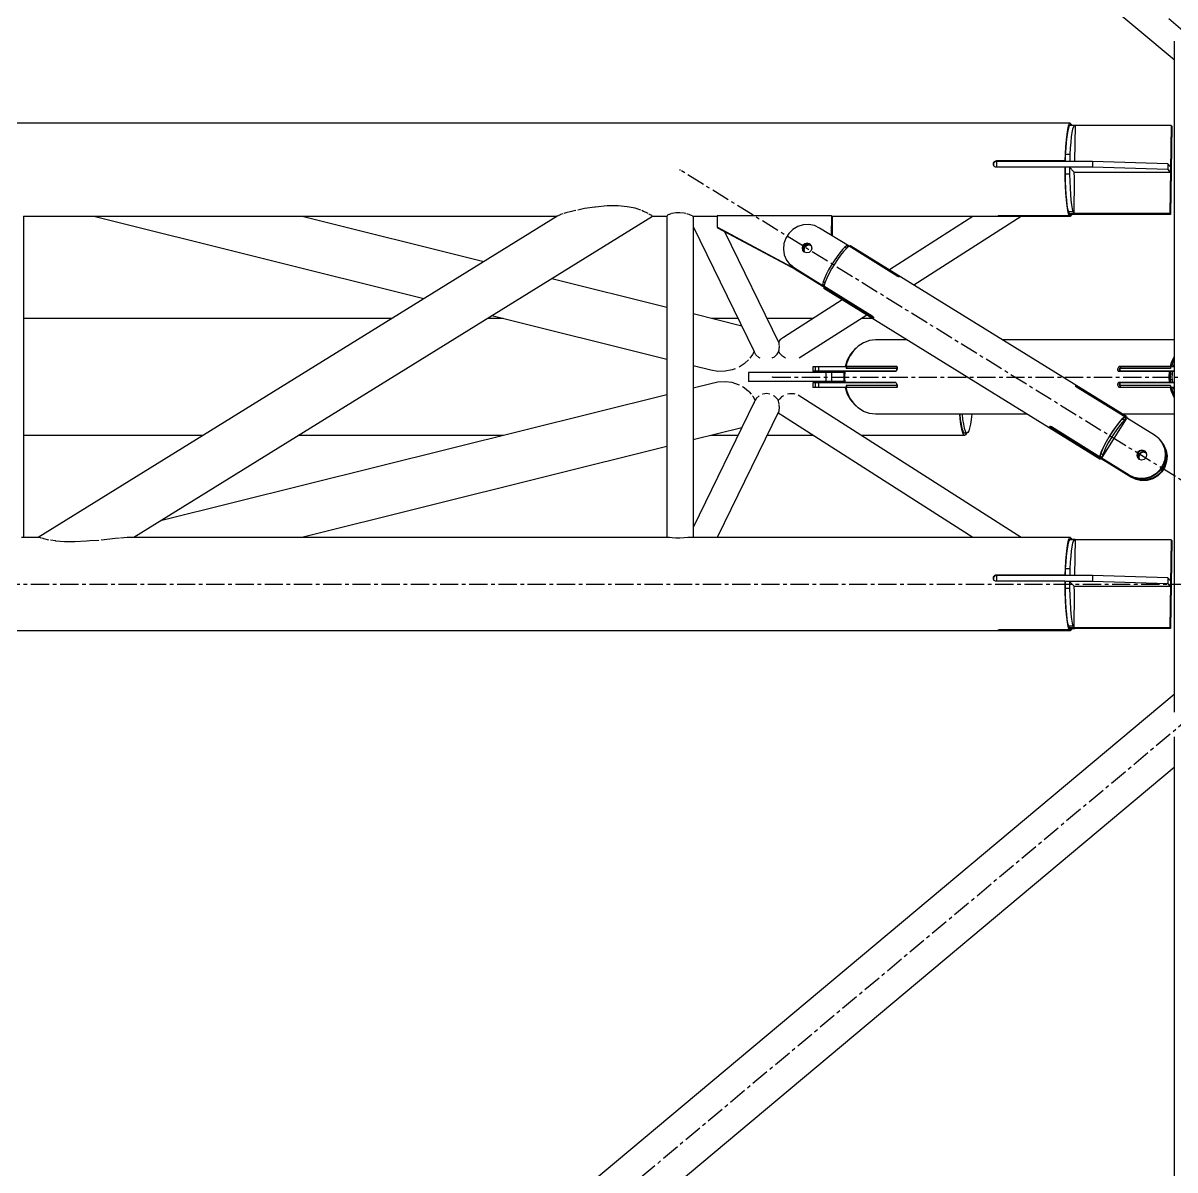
# Model space of a CAD drawing. Header units: millimetres. Extents: x 5143 to 30813, y 232 to 21408.
# Drawn here: x 11263 to 11764, y 15396 to 15894 of the extents above; entities that cross this region are included whole.
import ezdxf

# ---------------------------------------------------------------- set-up
doc = ezdxf.new("R2010")
doc.units = ezdxf.units.MM
doc.header["$LTSCALE"] = 0.25
doc.linetypes.add('CENTER', pattern=[50.8, 31.75, -6.35, 6.35, -6.35])
doc.linetypes.add('XKITLINE00', pattern=[0])

msp = doc.modelspace()

# ---------------------------------------------------------------- linework, layer by layer
at = {"color": 8, "linetype": 'CENTER'}
for p, q in [((10096.38, 17290.27), (11839.99, 15830.27)), ((11840, 15650.27), (11549.01, 15830.27)), ((11589.27, 15740.27), (11840, 15740.27)), ((11840, 15650.27), (10096.38, 14190.28)), ((10454.1, 15650.27), (11840, 15650.27))]:
    msp.add_line(p, q, dxfattribs=at)
at = {"color": 8, "linetype": 'XKITLINE00'}
for p, q in [((11763.8, 15878.19), (10108.5, 17264.24)), ((11763.8, 15886.19), (11763.8, 15594.67)), ((11718.61, 15850.57), (10454.11, 15850.57)), ((11717.44, 15847.86), (11717.11, 15845.83)), ((11717.7, 15848), (11717.39, 15846.52)), ((11717.81, 15849.35), (11717.44, 15847.86)), ((11718.04, 15849.03), (11717.7, 15848)), ((11718.2, 15850.27), (11717.81, 15849.35)), ((11718.39, 15849.58), (11718.04, 15849.03)), ((11718.61, 15850.57), (11718.2, 15850.27)), ((11718.75, 15849.64), (11718.39, 15849.58)), ((11720.37, 15849.58), (11718.39, 15849.58)), ((11718.75, 15850.47), (11718.61, 15850.57)), ((11718.75, 15850.47), (11718.73, 15849.63)), ((11719.05, 15850.17), (11718.74, 15850.17)), ((11720.73, 15849.64), (11718.75, 15849.64)), ((11719.05, 15850.17), (11719.05, 15849.64)), ((11719.05, 15850.17), (11719.28, 15849.64)), ((11719.69, 15848), (11719.37, 15846.52)), ((11720.02, 15849.03), (11719.69, 15848)), ((11720.37, 15849.58), (11720.02, 15849.03)), ((11720.73, 15849.64), (11720.37, 15849.58)), ((11720.73, 15849.64), (11720.5, 15834.15)), ((11762.45, 15849.58), (11720.73, 15849.58)), ((11762.45, 15849.58), (11761.89, 15811.29)), ((11762.74, 15849.26), (11762.18, 15810.97)), ((11762.45, 15849.58), (11762.74, 15849.26)), ((11716.82, 15843.32), (11716.58, 15840.42)), ((11716.86, 15842.35), (11716.66, 15839.77)), ((11717.11, 15845.83), (11716.82, 15843.32)), ((11717.1, 15844.62), (11716.86, 15842.35)), ((11717.39, 15846.52), (11717.1, 15844.62)), ((11718.85, 15842.35), (11718.65, 15839.77)), ((11719.09, 15844.62), (11718.85, 15842.35)), ((11719.37, 15846.52), (11719.09, 15844.62)), ((11716.41, 15837.22), (11716.32, 15834.17)), ((11716.58, 15840.42), (11716.41, 15837.22)), ((11716.66, 15839.77), (11716.51, 15836.95)), ((11718.65, 15839.77), (11718.5, 15836.95)), ((11685.2, 15833.18), (11685.16, 15832.83)), ((11685.16, 15832.83), (11685.2, 15832.49)), ((11685.34, 15833.51), (11685.2, 15833.18)), ((11685.2, 15832.49), (11685.33, 15832.16)), ((11685.34, 15833.03), (11685.29, 15832.68)), ((11685.29, 15832.68), (11685.33, 15832.34)), ((11685.33, 15832.34), (11685.46, 15832.01)), ((11685.55, 15833.78), (11685.34, 15833.51)), ((11685.48, 15833.36), (11685.34, 15833.03)), ((11685.66, 15833.59), (11685.48, 15833.36)), ((11685.84, 15833.99), (11685.56, 15833.8)), ((11685.69, 15833.64), (11685.66, 15833.59)), ((11685.98, 15833.84), (11685.69, 15833.64)), ((11686.17, 15834.13), (11685.84, 15833.99)), ((11686.3, 15833.98), (11685.98, 15833.84)), ((11686.52, 15834.17), (11686.17, 15834.13)), ((11686.17, 15834.13), (11686.3, 15833.98)), ((11686.65, 15834.02), (11686.3, 15833.98)), ((11686.52, 15834.17), (11686.65, 15834.02)), ((11716.32, 15834.17), (11686.52, 15834.17)), ((11686.62, 15833.95), (11686.59, 15831.49)), ((11716.42, 15833.95), (11686.62, 15833.95)), ((11716.42, 15834.02), (11686.65, 15834.02)), ((11688.72, 15834.02), (11688.71, 15833.95)), ((11716.32, 15834.17), (11716.42, 15834.06)), ((11716.51, 15836.95), (11716.42, 15833.96)), ((11716.42, 15833.96), (11716.42, 15833.95)), ((11718.4, 15833.96), (11716.42, 15833.96)), ((11718.5, 15836.95), (11716.51, 15836.95)), ((11718.5, 15836.95), (11718.4, 15833.96)), ((11718.4, 15833.96), (11718.41, 15833.95)), ((11728.34, 15833.95), (11718.41, 15833.95)), ((11720.5, 15834.15), (11720.48, 15833.95)), ((11728.34, 15833.95), (11728.31, 15831.47)), ((11761.05, 15832.94), (11728.34, 15833.95)), ((11761.05, 15832.94), (11761.01, 15830.46)), ((11761.05, 15832.94), (11762.19, 15831.67)), ((11685.33, 15832.16), (11685.54, 15831.88)), ((11685.46, 15832.01), (11685.59, 15831.84)), ((11685.81, 15831.67), (11685.54, 15831.88)), ((11686.14, 15831.53), (11685.81, 15831.67)), ((11686.48, 15831.49), (11686.14, 15831.53)), ((11716.28, 15831.49), (11686.48, 15831.49)), ((11716.28, 15831.49), (11716.27, 15830.27)), ((11716.27, 15830.27), (11716.31, 15826.75)), ((11716.28, 15831.49), (11716.38, 15831.38)), ((11716.38, 15831.47), (11716.3, 15831.47)), ((11718.37, 15831.48), (11716.38, 15831.48)), ((11716.38, 15831.48), (11716.39, 15828.38)), ((11718.37, 15828.38), (11716.39, 15828.38)), ((11716.39, 15828.38), (11716.45, 15825.32)), ((11718.37, 15831.48), (11720.15, 15829.51)), ((11718.37, 15831.48), (11718.37, 15828.38)), ((11728.31, 15831.47), (11718.37, 15831.47)), ((11718.37, 15828.38), (11718.44, 15825.32)), ((11720.15, 15829.51), (11720.4, 15826.71)), ((11762.15, 15829.19), (11720.18, 15829.19)), ((11761.01, 15830.46), (11728.31, 15831.47)), ((11761.01, 15830.46), (11762.15, 15829.19)), ((11762.19, 15831.67), (11762.15, 15829.19)), ((11716.31, 15826.75), (11716.41, 15823.33)), ((11716.41, 15823.33), (11716.58, 15820.12)), ((11716.45, 15825.32), (11716.57, 15822.39)), ((11716.57, 15822.39), (11716.74, 15819.67)), ((11718.44, 15825.32), (11718.55, 15822.39)), ((11718.55, 15822.39), (11718.72, 15819.67)), ((11720.4, 15826.71), (11720.17, 15811.23)), ((11716.58, 15820.12), (11716.82, 15817.23)), ((11716.74, 15819.67), (11716.96, 15817.21)), ((11716.82, 15817.23), (11717.11, 15814.72)), ((11716.96, 15817.21), (11717.22, 15815.09)), ((11718.72, 15819.67), (11718.94, 15817.21)), ((11718.94, 15817.21), (11719.2, 15815.09)), ((11501.84, 15812.18), (11499.45, 15811.64)), ((11503.02, 15812.52), (11501.84, 15812.18)), ((11503.67, 15812.65), (11503.02, 15812.52)), ((11507.54, 15813.45), (11504.56, 15812.84)), ((11512.07, 15814.07), (11507.54, 15813.45)), ((11512.36, 15814.13), (11512.07, 15814.07)), ((11517.43, 15814.62), (11512.36, 15814.13)), ((11522.09, 15814.68), (11517.43, 15814.62)), ((11526.1, 15814.28), (11522.09, 15814.68)), ((11526.9, 15814.07), (11526.1, 15814.28)), ((11529.56, 15813.63), (11526.9, 15814.07)), ((11532.06, 15812.84), (11529.56, 15813.63)), ((11533.22, 15812.18), (11532.46, 15812.65)), ((11534.35, 15811.83), (11533.22, 15812.18)), ((11717.11, 15814.72), (11717.44, 15812.69)), ((11717.22, 15815.09), (11717.51, 15813.36)), ((11717.44, 15812.69), (11717.81, 15811.2)), ((11717.51, 15813.36), (11717.84, 15812.06)), ((11719.2, 15815.09), (11719.5, 15813.36)), ((11719.5, 15813.36), (11719.82, 15812.06)), ((11263.48, 15810.27), (11263.62, 15810.09)), ((11263.72, 15810.06), (11263.62, 15810.09)), ((11263.72, 15810.06), (11263.72, 15670.57)), ((11495.45, 15809.97), (11263.72, 15809.97)), ((11495.93, 15810.27), (11270.09, 15670.57)), ((11437.68, 15774.24), (11294.22, 15809.97)), ((11537.06, 15810.05), (11311.58, 15670.57)), ((11463.69, 15790.33), (11384.83, 15809.97)), ((11496.92, 15810.8), (11496.06, 15810.35)), ((11497.08, 15810.84), (11496.92, 15810.8)), ((11498.07, 15811.17), (11497.08, 15810.84)), ((11499.45, 15811.64), (11498.46, 15811.3)), ((11535.22, 15811.3), (11534.35, 15811.83)), ((11535.76, 15810.98), (11535.44, 15811.17)), ((11535.76, 15810.98), (11535.82, 15810.84)), ((11536.74, 15810.41), (11535.82, 15810.84)), ((11536.74, 15810.41), (11536.74, 15810.35)), ((11536.75, 15810.27), (11536.77, 15810.09)), ((11537.06, 15810.05), (11536.77, 15810.09)), ((11543.31, 15809.97), (11536.94, 15809.97)), ((11543.34, 15810.28), (11543.31, 15810.23)), ((11543.31, 15810.23), (11543.31, 15670.57)), ((11543.59, 15810.59), (11543.4, 15810.35)), ((11544.22, 15810.84), (11543.59, 15810.59)), ((11544.4, 15810.97), (11544.22, 15810.84)), ((11545, 15811.17), (11544.4, 15810.97)), ((11545.66, 15811.4), (11545.37, 15811.3)), ((11547.25, 15811.65), (11545.66, 15811.4)), ((11549.01, 15811.68), (11547.25, 15811.65)), ((11550.77, 15811.49), (11549.01, 15811.68)), ((11551.53, 15811.3), (11550.77, 15811.49)), ((11552.36, 15811.1), (11552.05, 15811.17)), ((11552.96, 15810.84), (11552.36, 15811.1)), ((11553.62, 15810.68), (11552.96, 15810.84)), ((11554.43, 15810.33), (11553.62, 15810.68)), ((11554.47, 15810.28), (11554.61, 15810.09)), ((11554.71, 15810.06), (11554.61, 15810.09)), ((11554.71, 15810.06), (11554.71, 15670.57)), ((11565.19, 15809.97), (11554.71, 15809.97)), ((11565.2, 15810.35), (11565.12, 15805.39)), ((11614.86, 15810.35), (11565.2, 15810.35)), ((11614.86, 15810.35), (11614.74, 15801.91)), ((11614.86, 15810.35), (11615.21, 15809.97)), ((11615.21, 15809.97), (11615.09, 15801.69)), ((11718.61, 15809.97), (11615.21, 15809.97)), ((11676.28, 15809.97), (11640.01, 15786.84)), ((11697.28, 15809.97), (11650.67, 15780.25)), ((11687.18, 15810.23), (11687.17, 15810.2)), ((11687.26, 15810.17), (11687.17, 15810.2)), ((11687.27, 15810.26), (11687.18, 15810.23)), ((11687.43, 15810.14), (11687.26, 15810.17)), ((11687.45, 15810.28), (11687.27, 15810.26)), ((11687.67, 15810.12), (11687.43, 15810.14)), ((11687.71, 15810.34), (11687.45, 15810.28)), ((11687.97, 15810.1), (11687.67, 15810.12)), ((11688.02, 15810.37), (11687.71, 15810.34)), ((11688.31, 15810.08), (11687.97, 15810.1)), ((11688.36, 15810.38), (11688.02, 15810.37)), ((11688.32, 15810.38), (11688.31, 15810.08)), ((11688.67, 15810.08), (11688.31, 15810.08)), ((11718.16, 15810.38), (11688.36, 15810.38)), ((11688.67, 15810.38), (11688.67, 15810.08)), ((11718.47, 15810.08), (11688.67, 15810.08)), ((11717.81, 15811.2), (11718.16, 15810.38)), ((11719.82, 15812.06), (11717.84, 15812.06)), ((11717.84, 15812.06), (11718.18, 15811.23)), ((11718.17, 15811.26), (11718.16, 15810.38)), ((11762.18, 15810.97), (11718.17, 15810.97)), ((11720.17, 15811.23), (11718.18, 15811.23)), ((11718.47, 15810.97), (11718.47, 15810.91)), ((11718.48, 15810.91), (11718.47, 15810.08)), ((11720.45, 15810.91), (11718.47, 15810.91)), ((11718.61, 15809.97), (11718.47, 15810.08)), ((11719.01, 15810.28), (11718.61, 15809.97)), ((11719.28, 15810.91), (11719.01, 15810.28)), ((11719.82, 15812.06), (11720.17, 15811.23)), ((11761.89, 15811.29), (11720.17, 15811.29)), ((11720.45, 15810.97), (11720.45, 15810.91)), ((11720.77, 15810.97), (11720.45, 15810.91)), ((11761.89, 15811.29), (11762.18, 15810.97)), ((11554.71, 15805.69), (11581.21, 15751.39)), ((11565.12, 15805.39), (11565.47, 15805.01)), ((11599.5, 15787.05), (11565.12, 15805.39)), ((11599.84, 15786.67), (11565.47, 15805.01)), ((11568.39, 15803.45), (11591.97, 15755.14)), ((11596.28, 15802.69), (11594.96, 15800.59)), ((11598.06, 15804.42), (11596.28, 15802.69)), ((11600.2, 15805.68), (11598.06, 15804.42)), ((11602.57, 15806.39), (11600.2, 15805.68)), ((11605.03, 15806.53), (11602.57, 15806.39)), ((11607.45, 15806.07), (11605.03, 15806.53)), ((11609.68, 15805.04), (11607.45, 15806.07)), ((11622.51, 15797.1), (11609.68, 15805.04)), ((11594.17, 15798.24), (11593.97, 15795.78)), ((11594.96, 15800.59), (11594.17, 15798.24)), ((11602.39, 15797.45), (11602.06, 15796.39)), ((11602.56, 15797.26), (11602.23, 15796.2)), ((11603.21, 15798.21), (11602.39, 15797.45)), ((11603.38, 15798.02), (11602.56, 15797.26)), ((11603.38, 15797.93), (11602.59, 15797.14)), ((11603.73, 15797.55), (11602.93, 15796.77)), ((11603.83, 15797.51), (11603.02, 15796.75)), ((11604, 15797.32), (11603.19, 15796.56)), ((11604.29, 15798.46), (11603.21, 15798.21)), ((11604.46, 15798.27), (11603.38, 15798.02)), ((11604.46, 15798.21), (11603.38, 15797.93)), ((11604.8, 15797.83), (11603.73, 15797.55)), ((11604.91, 15797.77), (11603.83, 15797.51)), ((11605.08, 15797.58), (11604, 15797.32)), ((11605.34, 15798.15), (11604.29, 15798.46)), ((11605.51, 15797.96), (11604.46, 15798.27)), ((11605.52, 15797.93), (11604.46, 15798.21)), ((11605.86, 15797.55), (11604.8, 15797.83)), ((11605.97, 15797.45), (11604.91, 15797.77)), ((11606.11, 15797.27), (11605.08, 15797.58)), ((11605.34, 15798.15), (11606.09, 15797.35)), ((11605.52, 15797.93), (11606.07, 15797.36)), ((11605.86, 15797.55), (11606.1, 15797.31)), ((11605.97, 15797.45), (11606.1, 15797.32)), ((11606.09, 15797.35), (11606.33, 15796.27)), ((11621.46, 15797.31), (11620.67, 15796.69)), ((11622.14, 15796.89), (11621.46, 15797.31)), ((11622.07, 15797.47), (11621.9, 15797.48)), ((11622.78, 15797.03), (11622.07, 15797.47)), ((11622.93, 15797.26), (11622.72, 15796.94)), ((11643.9, 15784.29), (11622.93, 15797.26)), ((11623.26, 15797.21), (11622.93, 15797.26)), ((11743.11, 15723.06), (11623.26, 15797.21)), ((11593.97, 15795.78), (11594.36, 15793.36)), ((11594.36, 15793.36), (11595.33, 15791.11)), ((11602.06, 15796.39), (11602.3, 15795.32)), ((11602.23, 15796.2), (11602.47, 15795.13)), ((11602.59, 15797.14), (11602.29, 15796.08)), ((11602.29, 15796.08), (11602.55, 15795.05)), ((11602.3, 15795.32), (11603.05, 15794.51)), ((11602.93, 15796.77), (11602.63, 15795.7)), ((11602.63, 15795.7), (11602.89, 15794.69)), ((11603.02, 15796.75), (11602.69, 15795.69)), ((11602.69, 15795.69), (11602.92, 15794.65)), ((11603.19, 15796.56), (11602.86, 15795.5)), ((11602.86, 15795.5), (11603.09, 15794.5)), ((11604.11, 15794.2), (11603.05, 15794.51)), ((11605.19, 15794.46), (11604.11, 15794.2)), ((11606, 15795.22), (11605.19, 15794.46)), ((11606.33, 15796.27), (11606, 15795.22)), ((11617.29, 15792.65), (11616.02, 15790.78)), ((11618.53, 15794.31), (11617.29, 15792.65)), ((11618.83, 15793.21), (11617.51, 15791.36)), ((11619.68, 15795.68), (11618.53, 15794.31)), ((11620.09, 15794.8), (11618.83, 15793.21)), ((11620.67, 15796.69), (11619.68, 15795.68)), ((11621.21, 15796.05), (11620.09, 15794.8)), ((11621.41, 15796.23), (11620.67, 15796.69)), ((11622.14, 15796.89), (11621.21, 15796.05)), ((11622.48, 15797.08), (11622.14, 15796.89)), ((11643.46, 15784.11), (11622.48, 15797.08)), ((11622.51, 15797.1), (11622.5, 15797.08)), ((11622.51, 15797.1), (11622.58, 15797.03)), ((11622.74, 15796.96), (11622.51, 15797.1)), ((11622.74, 15796.96), (11622.72, 15796.94)), ((11595.33, 15791.11), (11596.81, 15789.16)), ((11596.81, 15789.16), (11596.98, 15788.97)), ((11598.72, 15787.62), (11596.81, 15789.16)), ((11598.89, 15787.43), (11596.98, 15788.97)), ((11598.72, 15787.62), (11598.89, 15787.43)), ((11611.55, 15779.68), (11598.72, 15787.62)), ((11632.7, 15766.52), (11598.89, 15787.43)), ((11614.77, 15788.8), (11613.62, 15786.81)), ((11614.92, 15787.24), (11613.78, 15785.18)), ((11616.02, 15790.78), (11614.77, 15788.8)), ((11616.18, 15789.33), (11614.92, 15787.24)), ((11617.51, 15791.36), (11616.18, 15789.33)), ((11543.31, 15770.51), (11493.27, 15782.97)), ((11599.51, 15786.74), (11599.11, 15787.06)), ((11599.34, 15786.93), (11599.51, 15786.74)), ((11610.88, 15779.79), (11599.34, 15786.93)), ((11599.5, 15787.05), (11599.84, 15786.67)), ((11610.9, 15779.7), (11599.51, 15786.74)), ((11600.6, 15786.37), (11599.84, 15786.67)), ((11611.8, 15783.16), (11611.22, 15781.68)), ((11612.61, 15784.9), (11611.8, 15783.16)), ((11612.82, 15783.26), (11612.1, 15781.57)), ((11613.62, 15786.81), (11612.61, 15784.9)), ((11613.78, 15785.18), (11612.82, 15783.26)), ((11643.69, 15783.98), (11643.46, 15784.11)), ((11643.93, 15783.88), (11643.69, 15783.98)), ((11643.9, 15784.29), (11643.7, 15783.98)), ((11644.11, 15784.16), (11643.9, 15784.29)), ((11644.14, 15783.81), (11643.93, 15783.88)), ((11644.11, 15784.16), (11643.94, 15783.88)), ((11644.29, 15784.04), (11644.11, 15784.16)), ((11644.31, 15783.79), (11644.14, 15783.81)), ((11644.42, 15783.94), (11644.29, 15784.04)), ((11644.43, 15783.81), (11644.31, 15783.79)), ((11644.46, 15783.9), (11644.42, 15783.94)), ((11644.47, 15783.88), (11644.43, 15783.81)), ((11644.46, 15783.9), (11644.47, 15783.88)), ((11610.9, 15780), (11610.85, 15779.94)), ((11610.85, 15779.94), (11610.89, 15779.71)), ((11611.69, 15779.42), (11610.85, 15779.94)), ((11610.89, 15779.71), (11610.98, 15779.55)), ((11611.6, 15779.27), (11610.89, 15779.71)), ((11611.22, 15781.68), (11610.91, 15780.54)), ((11611.62, 15780.1), (11610.91, 15780.54)), ((11611.98, 15781.21), (11611.22, 15781.68)), ((11611.73, 15779.48), (11611.5, 15779.11)), ((11611.5, 15779.11), (11611.61, 15778.69)), ((11632.48, 15766.14), (11611.5, 15779.11)), ((11611.57, 15779.71), (11611.55, 15779.68)), ((11611.55, 15779.68), (11611.63, 15779.59)), ((11611.64, 15780.21), (11611.56, 15779.72)), ((11632.53, 15766.75), (11611.56, 15779.72)), ((11731.46, 15704.55), (11611.61, 15778.69)), ((11611.65, 15779.66), (11611.63, 15779.59)), ((11632.61, 15766.62), (11611.63, 15779.59)), ((11612.1, 15781.57), (11611.64, 15780.21)), ((11611.73, 15779.48), (11611.69, 15779.42)), ((11619.54, 15773.78), (11593.99, 15757.48)), ((11575.91, 15762.39), (11554.71, 15767.67)), ((11630.2, 15767.19), (11600.86, 15748.47)), ((11423.83, 15765.67), (11263.72, 15765.67)), ((11472.09, 15765.67), (11465.32, 15765.67)), ((11543.31, 15747.94), (11467.26, 15766.88)), ((11574.31, 15765.67), (11562.7, 15765.67)), ((11606.9, 15765.67), (11586.83, 15765.67)), ((11632.65, 15765.67), (11627.83, 15765.67)), ((11632.74, 15766.56), (11632.48, 15766.14)), ((11632.69, 15766.01), (11632.48, 15766.14)), ((11632.75, 15766.59), (11632.53, 15766.75)), ((11632.63, 15766.68), (11632.61, 15766.62)), ((11632.61, 15766.62), (11632.7, 15766.52)), ((11632.95, 15766.41), (11632.69, 15766.01)), ((11632.89, 15765.92), (11632.69, 15766.01)), ((11632.75, 15766.6), (11632.7, 15766.52)), ((11632.86, 15766.49), (11632.74, 15766.56)), ((11632.94, 15766.42), (11632.75, 15766.59)), ((11633.03, 15765.86), (11632.89, 15765.92)), ((11632.94, 15766.42), (11633.08, 15766.24)), ((11633.1, 15765.85), (11633.03, 15765.86)), ((11633.08, 15766.24), (11633.17, 15766.08)), ((11633.13, 15765.86), (11633.1, 15765.85)), ((11633.18, 15765.95), (11633.13, 15765.86)), ((11633.17, 15766.08), (11633.18, 15765.95)), ((11593.99, 15757.48), (11593.07, 15756.87)), ((11594.1, 15757.51), (11593.99, 15757.48)), ((11592.62, 15756.57), (11591.84, 15755.49)), ((11591.97, 15752.33), (11591.93, 15751.83)), ((11591.97, 15755.14), (11591.97, 15755.05)), ((11591.97, 15755.05), (11592.04, 15754.33)), ((11592.06, 15753.61), (11591.99, 15752.6)), ((11592.05, 15754.14), (11592.09, 15753.77)), ((11592.09, 15753.77), (11592.06, 15753.61)), ((11593.07, 15756.87), (11592.62, 15756.57)), ((11624.95, 15752.33), (11623.15, 15750.19)), ((11626.48, 15753.7), (11624.44, 15751.69)), ((11625.66, 15752.89), (11624.95, 15752.33)), ((11628.82, 15755.2), (11626.48, 15753.7)), ((11631.35, 15756.11), (11628.82, 15755.2)), ((11633.98, 15756.42), (11631.35, 15756.11)), ((11647.6, 15756.42), (11633.98, 15756.42)), ((11763.8, 15756.42), (11689.18, 15756.42)), ((11578.83, 15747.79), (11577.14, 15746.3)), ((11580.52, 15750.06), (11579.38, 15748.47)), ((11580.54, 15750.09), (11580.52, 15750.06)), ((11581.27, 15751.4), (11580.54, 15750.09)), ((11581.16, 15751.62), (11581.21, 15751.39)), ((11581.21, 15751.39), (11581.29, 15751.24)), ((11581.32, 15751.3), (11581.29, 15751.24)), ((11581.29, 15751.24), (11581.9, 15750.09)), ((11583.24, 15748.75), (11582, 15749.92)), ((11583.85, 15748.47), (11583.24, 15748.75)), ((11589.91, 15748.95), (11588.98, 15748.47)), ((11591.07, 15750.09), (11589.91, 15748.95)), ((11591.17, 15750.19), (11591.07, 15750.09)), ((11591.82, 15751.33), (11591.17, 15750.19)), ((11591.87, 15751.59), (11591.82, 15751.33)), ((11591.86, 15751.49), (11592.28, 15750.63)), ((11591.93, 15751.83), (11591.87, 15751.59)), ((11592.28, 15750.63), (11592.81, 15750.09)), ((11592.81, 15750.09), (11593.52, 15749.3)), ((11594.92, 15748.47), (11593.52, 15749.3)), ((11600.86, 15748.47), (11600.86, 15748.47)), ((11621.73, 15747.67), (11620.75, 15744.87)), ((11622.76, 15749.25), (11621.51, 15746.46)), ((11623.15, 15750.19), (11621.73, 15747.67)), ((11622.06, 15747.67), (11621.73, 15747.67)), ((11624.44, 15751.69), (11622.76, 15749.25)), ((11763.79, 15749.25), (11762.54, 15746.46)), ((11763.58, 15747.67), (11762.6, 15744.87)), ((11763.8, 15748.06), (11763.58, 15747.67)), ((11763.8, 15747.67), (11763.58, 15747.67)), ((11562.36, 15743.19), (11554.71, 15745.1)), ((11565.51, 15742.71), (11562.36, 15743.19)), ((11568.7, 15742.78), (11565.51, 15742.71)), ((11571.76, 15743.38), (11568.7, 15742.78)), ((11573.07, 15743.9), (11571.76, 15743.38)), ((11576.9, 15746.05), (11574.73, 15744.61)), ((11577.14, 15746.3), (11576.9, 15746.05)), ((11578.79, 15742.27), (11578.79, 15738.27)), ((11617.58, 15742.27), (11578.79, 15742.27)), ((11606.71, 15744.77), (11606.71, 15742.77)), ((11643.3, 15744.77), (11606.71, 15744.77)), ((11642.9, 15742.77), (11606.71, 15742.77)), ((11607.83, 15744.77), (11607.83, 15742.77)), ((11609.22, 15744.77), (11609.22, 15742.77)), ((11612.36, 15742.27), (11612.36, 15738.27)), ((11614.84, 15742.27), (11614.84, 15738.27)), ((11620.28, 15742.27), (11617.58, 15742.27)), ((11620.32, 15742.67), (11620.2, 15741.48)), ((11620.68, 15742.67), (11620.32, 15742.67)), ((11620.68, 15742.67), (11620.49, 15740.27)), ((11642.66, 15742.67), (11620.68, 15742.67)), ((11621.11, 15744.87), (11620.75, 15744.87)), ((11621.51, 15746.46), (11621.11, 15744.87)), ((11643.09, 15744.87), (11621.11, 15744.87)), ((11621.2, 15744.77), (11621.2, 15743.97)), ((11621.58, 15744.77), (11621.2, 15743.97)), ((11643.17, 15743.97), (11621.2, 15743.97)), ((11642.83, 15742.72), (11642.66, 15742.67)), ((11643, 15742.85), (11642.83, 15742.72)), ((11643.15, 15743.05), (11643, 15742.85)), ((11643.25, 15744.83), (11643.09, 15744.87)), ((11643.26, 15743.32), (11643.15, 15743.05)), ((11643.44, 15744.52), (11643.17, 15743.97)), ((11643.17, 15743.97), (11643.17, 15743.11)), ((11643.25, 15744.83), (11643.37, 15744.7)), ((11643.29, 15743.43), (11643.26, 15743.32)), ((11643.37, 15743.62), (11643.29, 15743.43)), ((11643.37, 15744.7), (11643.45, 15744.5)), ((11643.45, 15743.93), (11643.37, 15743.62)), ((11643.45, 15744.5), (11643.47, 15744.23)), ((11643.47, 15744.23), (11643.45, 15743.93)), ((11739.25, 15743.62), (11739.23, 15743.43)), ((11739.23, 15743.43), (11739.24, 15743.32)), ((11739.24, 15743.32), (11739.31, 15743.05)), ((11739.33, 15743.93), (11739.25, 15743.62)), ((11739.31, 15743.05), (11739.42, 15742.85)), ((11739.45, 15744.23), (11739.33, 15743.93)), ((11739.57, 15742.72), (11739.42, 15742.85)), ((11739.61, 15744.5), (11739.45, 15744.23)), ((11740.27, 15742.72), (11739.57, 15742.72)), ((11739.74, 15742.67), (11739.57, 15742.72)), ((11739.79, 15744.7), (11739.61, 15744.5)), ((11762.17, 15742.67), (11739.74, 15742.67)), ((11739.98, 15744.83), (11739.79, 15744.7)), ((11739.98, 15743.62), (11739.95, 15743.32)), ((11739.95, 15743.32), (11739.96, 15743.26)), ((11739.96, 15743.26), (11740.01, 15743.05)), ((11740.17, 15744.87), (11739.98, 15744.83)), ((11740.71, 15744.83), (11739.98, 15744.83)), ((11740.06, 15743.93), (11739.98, 15743.62)), ((11740.01, 15743.05), (11740.13, 15742.85)), ((11740.18, 15744.23), (11740.06, 15743.93)), ((11740.27, 15742.72), (11740.13, 15742.85)), ((11762.6, 15744.87), (11740.17, 15744.87)), ((11740.34, 15744.5), (11740.18, 15744.23)), ((11740.64, 15744.77), (11740.25, 15743.97)), ((11762.22, 15743.97), (11740.25, 15743.97)), ((11740.25, 15743.97), (11740.25, 15742.77)), ((11763.8, 15742.77), (11740.25, 15742.77)), ((11740.44, 15742.67), (11740.27, 15742.72)), ((11740.52, 15744.7), (11740.34, 15744.5)), ((11740.63, 15744.77), (11740.52, 15744.7)), ((11740.71, 15744.83), (11740.64, 15744.78)), ((11763.8, 15744.77), (11740.64, 15744.77)), ((11740.9, 15744.87), (11740.71, 15744.83)), ((11761.71, 15742.67), (11761.51, 15740.27)), ((11762.17, 15742.67), (11762.05, 15741.48)), ((11762.54, 15746.46), (11762.14, 15744.87)), ((11763.8, 15742.67), (11762.17, 15742.67)), ((11762.22, 15744.77), (11762.22, 15743.97)), ((11763.8, 15744.87), (11762.6, 15744.87)), ((11762.99, 15742.67), (11762.88, 15741.48)), ((11763.8, 15745.94), (11763.42, 15744.87)), ((11562.49, 15737.34), (11554.71, 15735.4)), ((11565.49, 15738.04), (11562.49, 15737.34)), ((11568.59, 15738.21), (11565.49, 15738.04)), ((11571.63, 15737.84), (11568.59, 15738.21)), ((11574.47, 15736.93), (11571.63, 15737.84)), ((11620.28, 15738.27), (11578.79, 15738.27)), ((11606.71, 15737.77), (11606.71, 15735.77)), ((11642.9, 15737.77), (11606.71, 15737.77)), ((11607.83, 15737.77), (11607.83, 15735.77)), ((11609.22, 15737.77), (11609.22, 15735.77)), ((11620.2, 15741.48), (11620.16, 15740.27)), ((11620.16, 15740.27), (11620.2, 15739.07)), ((11620.59, 15741.48), (11620.2, 15741.48)), ((11620.2, 15739.07), (11620.32, 15737.87)), ((11620.59, 15739.07), (11620.2, 15739.07)), ((11620.68, 15737.87), (11620.32, 15737.87)), ((11620.49, 15740.27), (11620.68, 15737.87)), ((11642.66, 15737.87), (11620.68, 15737.87)), ((11642.83, 15737.83), (11642.66, 15737.87)), ((11643, 15737.7), (11642.83, 15737.83)), ((11643, 15737.7), (11643.15, 15737.5)), ((11643.15, 15737.5), (11643.26, 15737.23)), ((11643.17, 15737.44), (11643.17, 15736.58)), ((11643.26, 15737.23), (11643.29, 15737.12)), ((11643.29, 15737.12), (11643.37, 15736.93)), ((11739.24, 15737.23), (11739.23, 15737.12)), ((11739.23, 15737.12), (11739.25, 15736.93)), ((11739.31, 15737.5), (11739.24, 15737.23)), ((11739.42, 15737.7), (11739.31, 15737.5)), ((11739.57, 15737.83), (11739.42, 15737.7)), ((11739.74, 15737.87), (11739.57, 15737.83)), ((11740.27, 15737.83), (11739.57, 15737.83)), ((11762.17, 15737.87), (11739.74, 15737.87)), ((11739.96, 15737.29), (11739.95, 15737.23)), ((11739.95, 15737.23), (11739.98, 15736.93)), ((11740.01, 15737.5), (11739.96, 15737.29)), ((11740.13, 15737.7), (11740.01, 15737.5)), ((11740.27, 15737.83), (11740.13, 15737.7)), ((11763.8, 15737.77), (11740.25, 15737.77)), ((11740.25, 15737.77), (11740.25, 15736.58)), ((11740.44, 15737.87), (11740.27, 15737.83)), ((11761.51, 15740.27), (11761.71, 15737.87)), ((11762.05, 15741.48), (11762.01, 15740.27)), ((11762.01, 15740.27), (11762.05, 15739.07)), ((11762.88, 15741.48), (11762.05, 15741.48)), ((11762.88, 15739.07), (11762.05, 15739.07)), ((11762.05, 15739.07), (11762.17, 15737.87)), ((11763.8, 15737.87), (11762.17, 15737.87)), ((11762.88, 15741.48), (11762.84, 15740.27)), ((11762.84, 15740.27), (11762.88, 15739.07)), ((11762.88, 15739.07), (11762.99, 15737.87)), ((11543.31, 15732.56), (11323.15, 15677.73)), ((11574.89, 15736.7), (11574.47, 15736.93)), ((11576.96, 15735.55), (11576.13, 15736.01)), ((11578.02, 15734.61), (11576.96, 15735.55)), ((11579.1, 15733.79), (11578.02, 15734.61)), ((11579.1, 15733.79), (11579.93, 15732.81)), ((11580.49, 15732.15), (11580.83, 15731.75)), ((11583.41, 15732.13), (11582.16, 15730.96)), ((11583.45, 15732.15), (11583.41, 15732.13)), ((11584.99, 15732.85), (11584.9, 15732.81)), ((11586.74, 15733.07), (11584.99, 15732.85)), ((11588.1, 15732.81), (11586.74, 15733.07)), ((11590.07, 15731.92), (11589.63, 15732.15)), ((11594.04, 15732.15), (11593.13, 15731.61)), ((11596.63, 15733.03), (11595.76, 15732.81)), ((11598.59, 15732.96), (11596.63, 15733.03)), ((11599.05, 15732.81), (11598.59, 15732.96)), ((11697.31, 15670.57), (11600.43, 15732.37)), ((11607.83, 15735.77), (11606.71, 15735.77)), ((11621.58, 15735.77), (11607.83, 15735.77)), ((11621.11, 15735.67), (11620.75, 15735.67)), ((11620.75, 15735.67), (11621.73, 15732.88)), ((11643.09, 15735.67), (11621.11, 15735.67)), ((11621.11, 15735.67), (11621.51, 15734.09)), ((11643.17, 15736.58), (11621.2, 15736.58)), ((11621.2, 15736.58), (11621.2, 15735.77)), ((11621.2, 15736.58), (11621.58, 15735.77)), ((11621.51, 15734.09), (11622.76, 15731.3)), ((11643.3, 15735.77), (11621.58, 15735.77)), ((11622.06, 15732.88), (11621.73, 15732.88)), ((11621.73, 15732.88), (11623.15, 15730.36)), ((11643.25, 15735.72), (11643.09, 15735.67)), ((11643.17, 15736.58), (11643.44, 15736.03)), ((11643.37, 15735.85), (11643.25, 15735.72)), ((11643.37, 15736.93), (11643.45, 15736.62)), ((11643.45, 15736.05), (11643.37, 15735.85)), ((11643.45, 15736.62), (11643.47, 15736.32)), ((11643.47, 15736.32), (11643.45, 15736.05)), ((11720.91, 15736.5), (11720.86, 15736.44)), ((11720.86, 15736.44), (11720.9, 15736.33)), ((11720.9, 15736.33), (11721, 15736.2)), ((11721.02, 15736.53), (11720.91, 15736.5)), ((11721.16, 15736.06), (11721, 15736.2)), ((11721.06, 15736.52), (11721.02, 15736.53)), ((11721.17, 15736.47), (11721.06, 15736.52)), ((11721.37, 15735.92), (11721.16, 15736.06)), ((11721.36, 15736.36), (11721.17, 15736.47)), ((11721.58, 15736.24), (11721.36, 15736.36)), ((11742.34, 15722.94), (11721.37, 15735.92)), ((11721.58, 15736.24), (11721.38, 15735.91)), ((11721.81, 15736.1), (11721.58, 15736.24)), ((11721.81, 15736.1), (11721.6, 15735.77)), ((11742.78, 15723.12), (11721.81, 15736.1)), ((11739.25, 15736.93), (11739.33, 15736.62)), ((11739.33, 15736.62), (11739.45, 15736.32)), ((11739.45, 15736.32), (11739.61, 15736.05)), ((11739.61, 15736.05), (11739.79, 15735.85)), ((11739.98, 15735.72), (11739.79, 15735.85)), ((11739.98, 15736.93), (11740.06, 15736.62)), ((11740.17, 15735.67), (11739.98, 15735.72)), ((11740.71, 15735.72), (11739.98, 15735.72)), ((11740.06, 15736.62), (11740.18, 15736.32)), ((11762.6, 15735.67), (11740.17, 15735.67)), ((11740.18, 15736.32), (11740.34, 15736.05)), ((11762.22, 15736.58), (11740.25, 15736.58)), ((11740.25, 15736.58), (11740.64, 15735.77)), ((11740.34, 15736.05), (11740.52, 15735.85)), ((11740.63, 15735.77), (11740.52, 15735.85)), ((11740.71, 15735.72), (11740.64, 15735.77)), ((11763.8, 15735.77), (11740.64, 15735.77)), ((11740.9, 15735.67), (11740.71, 15735.72)), ((11762.14, 15735.67), (11762.54, 15734.09)), ((11762.22, 15736.58), (11762.22, 15735.77)), ((11762.54, 15734.09), (11763.79, 15731.3)), ((11763.8, 15735.67), (11762.6, 15735.67)), ((11762.6, 15735.67), (11763.58, 15732.88)), ((11763.42, 15735.67), (11763.8, 15734.61)), ((11763.8, 15732.88), (11763.58, 15732.88)), ((11763.58, 15732.88), (11763.8, 15732.49)), ((11581.27, 15729.29), (11554.71, 15674.86)), ((11580.83, 15731.75), (11581.31, 15730.8)), ((11581.27, 15729.29), (11581.22, 15729.04)), ((11581.59, 15729.89), (11581.27, 15729.29)), ((11581.31, 15730.8), (11581.76, 15730.13)), ((11581.78, 15730.26), (11581.59, 15729.89)), ((11582.07, 15730.8), (11581.78, 15730.26)), ((11581.78, 15730.26), (11581.8, 15730.23)), ((11591.2, 15730.8), (11590.07, 15731.92)), ((11591.33, 15730.68), (11591.2, 15730.8)), ((11591.33, 15730.68), (11591.71, 15730)), ((11591.71, 15730), (11591.88, 15728.99)), ((11591.89, 15730.29), (11591.73, 15729.97)), ((11591.88, 15728.99), (11591.95, 15728.74)), ((11592.4, 15730.8), (11591.89, 15730.29)), ((11591.95, 15728.74), (11591.98, 15728.3)), ((11592, 15728.05), (11592.07, 15726.97)), ((11593.13, 15731.61), (11592.4, 15730.8)), ((11622.76, 15731.3), (11624.44, 15728.85)), ((11623.15, 15730.36), (11624.95, 15728.22)), ((11626.48, 15726.85), (11624.44, 15728.85)), ((11625.66, 15727.66), (11624.95, 15728.22)), ((11591.98, 15725.42), (11565.21, 15670.57)), ((11591.73, 15724.92), (11592.17, 15724.29)), ((11592.05, 15726.3), (11591.98, 15725.52)), ((11591.98, 15725.52), (11591.98, 15725.42)), ((11592.07, 15726.97), (11592.1, 15726.79)), ((11592.1, 15726.79), (11592.07, 15726.47)), ((11592.64, 15723.96), (11592.17, 15724.29)), ((11593.52, 15723.35), (11592.64, 15723.96)), ((11676.26, 15670.57), (11593.52, 15723.35)), ((11628.82, 15725.35), (11626.48, 15726.85)), ((11631.35, 15724.44), (11628.82, 15725.35)), ((11633.98, 15724.12), (11631.35, 15724.44)), ((11699.82, 15724.12), (11633.98, 15724.12)), ((11670.47, 15724.12), (11670.64, 15722.31)), ((11670.61, 15724.12), (11670.87, 15721.83)), ((11670.64, 15722.31), (11670.99, 15719.73)), ((11671.6, 15724.12), (11671.87, 15721.83)), ((11675.81, 15724.12), (11675.54, 15721.83)), ((11742.99, 15722.13), (11732.44, 15705.36)), ((11742, 15722.75), (11741.06, 15721.91)), ((11742.15, 15722.65), (11741.36, 15722.03)), ((11763.8, 15724.12), (11741.4, 15724.12)), ((11742.34, 15722.94), (11742, 15722.75)), ((11742.34, 15722.94), (11742.15, 15722.65)), ((11742.99, 15722.13), (11742.15, 15722.65)), ((11742.37, 15722.96), (11742.17, 15722.64)), ((11742.99, 15722.13), (11742.2, 15721.51)), ((11755.21, 15715.02), (11742.37, 15722.96)), ((11742.78, 15723.12), (11742.59, 15722.82)), ((11742.77, 15722.81), (11742.59, 15722.82)), ((11743.61, 15722.29), (11742.77, 15722.81)), ((11743.11, 15723.06), (11742.78, 15723.12)), ((11743.11, 15723.06), (11743.22, 15722.64)), ((11743.22, 15722.64), (11743.17, 15722.56)), ((11743.61, 15722.29), (11743.43, 15722.3)), ((11743.74, 15722.21), (11743.61, 15722.29)), ((11743.74, 15722.21), (11743.82, 15722.06)), ((11575.94, 15718.22), (11554.71, 15712.93)), ((11670.87, 15721.83), (11671.19, 15719.75)), ((11670.99, 15719.73), (11671.38, 15717.64)), ((11671.19, 15719.75), (11671.55, 15718.08)), ((11671.38, 15717.64), (11671.81, 15716.12)), ((11671.55, 15718.08), (11671.92, 15716.86)), ((11671.87, 15721.83), (11672.19, 15719.75)), ((11672.19, 15719.75), (11672.54, 15718.08)), ((11672.54, 15718.08), (11672.91, 15716.86)), ((11674.87, 15718.08), (11674.5, 15716.86)), ((11675.22, 15719.75), (11674.87, 15718.08)), ((11675.54, 15721.83), (11675.22, 15719.75)), ((11709.72, 15718.73), (11709.66, 15718.64)), ((11709.66, 15718.64), (11709.68, 15718.51)), ((11709.68, 15718.51), (11709.7, 15718.47)), ((11709.7, 15718.47), (11709.79, 15718.38)), ((11709.84, 15718.77), (11709.72, 15718.73)), ((11709.96, 15718.24), (11709.79, 15718.38)), ((11710.01, 15718.75), (11709.84, 15718.77)), ((11710.16, 15718.09), (11709.96, 15718.24)), ((11710.22, 15718.68), (11710.01, 15718.75)), ((11710.43, 15718.51), (11710.16, 15718.09)), ((11710.38, 15717.95), (11710.16, 15718.09)), ((11710.44, 15718.56), (11710.22, 15718.68)), ((11710.43, 15718.51), (11710.22, 15718.66)), ((11710.62, 15718.31), (11710.38, 15717.95)), ((11731.36, 15704.97), (11710.38, 15717.95)), ((11710.52, 15718.45), (11710.43, 15718.51)), ((11731.41, 15705.58), (11710.44, 15718.56)), ((11710.54, 15718.5), (11710.51, 15718.43)), ((11731.49, 15705.45), (11710.51, 15718.43)), ((11710.51, 15718.43), (11710.61, 15718.33)), ((11744.42, 15697.41), (11710.61, 15718.33)), ((11737.37, 15717.22), (11736.04, 15715.19)), ((11737.99, 15717.99), (11736.71, 15716.12)), ((11738.69, 15719.07), (11737.37, 15717.22)), ((11738.83, 15717.47), (11737.55, 15715.6)), ((11739.23, 15719.65), (11737.99, 15717.99)), ((11739.94, 15720.66), (11738.69, 15719.07)), ((11740.07, 15719.13), (11738.83, 15717.47)), ((11740.37, 15721.02), (11739.23, 15719.65)), ((11741.06, 15721.91), (11739.94, 15720.66)), ((11741.21, 15720.5), (11740.07, 15719.13)), ((11741.36, 15722.03), (11740.37, 15721.02)), ((11742.2, 15721.51), (11741.21, 15720.5)), ((11742.2, 15721.51), (11741.36, 15722.03)), ((11341.71, 15714.87), (11263.72, 15714.87)), ((11472.29, 15714.87), (11383.2, 15714.87)), ((11574.31, 15714.87), (11562.5, 15714.87)), ((11606.81, 15714.87), (11586.83, 15714.87)), ((11672.71, 15714.87), (11627.85, 15714.87)), ((11671.81, 15716.12), (11672.25, 15715.19)), ((11671.92, 15716.86), (11672.31, 15716.12)), ((11672.71, 15714.87), (11672.25, 15715.19)), ((11672.71, 15715.87), (11672.31, 15716.12)), ((11673.7, 15715.87), (11672.71, 15715.87)), ((11673.17, 15715.19), (11672.71, 15714.87)), ((11672.91, 15716.86), (11673.3, 15716.12)), ((11673.5, 15715.87), (11673.17, 15715.19)), ((11673.7, 15715.87), (11673.3, 15716.12)), ((11674.1, 15716.12), (11673.7, 15715.87)), ((11674.5, 15716.86), (11674.1, 15716.12)), ((11734.31, 15712.15), (11733.3, 15710.24)), ((11734.77, 15713.1), (11733.63, 15711.04)), ((11735.47, 15714.14), (11734.31, 15712.15)), ((11736.04, 15715.19), (11734.77, 15713.1)), ((11736.31, 15713.63), (11735.15, 15711.63)), ((11736.71, 15716.12), (11735.47, 15714.14)), ((11737.55, 15715.6), (11736.31, 15713.63)), ((11757.11, 15713.49), (11755.21, 15715.02)), ((11757.11, 15713.49), (11757.29, 15713.3)), ((11757.11, 15713.49), (11758.59, 15711.54)), ((11757.29, 15713.3), (11758.76, 15711.35)), ((11757.74, 15712.79), (11757.56, 15712.94)), ((11757.74, 15712.79), (11757.91, 15712.6)), ((11757.74, 15712.79), (11759.22, 15710.84)), ((11757.91, 15712.6), (11759.39, 15710.65)), ((11543.31, 15710.09), (11384.63, 15670.57)), ((11731.95, 15707.43), (11731.5, 15706.07)), ((11732.49, 15708.5), (11731.91, 15707.02)), ((11732.68, 15709.12), (11731.95, 15707.43)), ((11733.3, 15710.24), (11732.49, 15708.5)), ((11733.63, 15711.04), (11732.68, 15709.12)), ((11733.33, 15707.98), (11732.75, 15706.5)), ((11734.14, 15709.72), (11733.33, 15707.98)), ((11735.15, 15711.63), (11734.14, 15709.72)), ((11747.92, 15707.43), (11747.59, 15706.37)), ((11748.09, 15707.24), (11747.76, 15706.18)), ((11748.73, 15708.19), (11747.92, 15707.43)), ((11748.91, 15708), (11748.09, 15707.24)), ((11749.36, 15707.49), (11748.55, 15706.73)), ((11749.53, 15707.3), (11748.72, 15706.54)), ((11749.81, 15708.44), (11748.73, 15708.19)), ((11749.98, 15708.25), (11748.91, 15708)), ((11750.44, 15707.75), (11749.36, 15707.49)), ((11750.61, 15707.56), (11749.53, 15707.3)), ((11750.87, 15708.13), (11749.81, 15708.44)), ((11751.04, 15707.94), (11749.98, 15708.25)), ((11751.5, 15707.43), (11750.44, 15707.75)), ((11751.63, 15707.25), (11750.61, 15707.56)), ((11750.87, 15708.13), (11751.62, 15707.33)), ((11751.5, 15707.43), (11751.62, 15707.3)), ((11751.62, 15707.33), (11751.86, 15706.25)), ((11758.59, 15711.54), (11759.56, 15709.28)), ((11758.76, 15711.35), (11759.73, 15709.09)), ((11759.22, 15710.84), (11760.18, 15708.59)), ((11759.39, 15710.65), (11760.36, 15708.4)), ((11759.56, 15709.28), (11759.95, 15706.86)), ((11759.73, 15709.09), (11760.12, 15706.67)), ((11760.18, 15708.59), (11760.58, 15706.16)), ((11760.36, 15708.4), (11760.75, 15705.97)), ((11731.59, 15705.34), (11731.36, 15704.97)), ((11731.36, 15704.97), (11731.46, 15704.55)), ((11731.5, 15706.07), (11731.41, 15705.58)), ((11731.6, 15705.88), (11731.41, 15705.58)), ((11731.62, 15705.87), (11731.41, 15705.54)), ((11731.41, 15705.54), (11731.49, 15705.45)), ((11744.24, 15697.6), (11731.41, 15705.54)), ((11731.79, 15704.49), (11731.46, 15704.55)), ((11731.59, 15705.34), (11731.55, 15705.28)), ((11732.39, 15704.76), (11731.55, 15705.28)), ((11731.55, 15705.28), (11731.59, 15705.05)), ((11732.43, 15704.53), (11731.59, 15705.05)), ((11731.59, 15705.05), (11731.67, 15704.89)), ((11731.91, 15707.02), (11731.6, 15705.88)), ((11732.44, 15705.36), (11731.6, 15705.88)), ((11731.94, 15704.73), (11731.79, 15704.49)), ((11732.75, 15706.5), (11731.91, 15707.02)), ((11732.43, 15704.82), (11732.39, 15704.76)), ((11732.39, 15704.76), (11732.43, 15704.53)), ((11732.43, 15704.53), (11732.51, 15704.37)), ((11732.75, 15706.5), (11732.44, 15705.36)), ((11732.65, 15704.29), (11732.51, 15704.37)), ((11732.82, 15704.28), (11732.65, 15704.29)), ((11732.96, 15704.5), (11732.82, 15704.28)), ((11745.04, 15696.72), (11732.82, 15704.28)), ((11744.87, 15696.91), (11732.87, 15704.33)), ((11747.59, 15706.37), (11747.83, 15705.29)), ((11747.76, 15706.18), (11748, 15705.11)), ((11747.83, 15705.29), (11748.58, 15704.49)), ((11748.55, 15706.73), (11748.22, 15705.67)), ((11748.22, 15705.67), (11748.45, 15704.63)), ((11748.72, 15706.54), (11748.39, 15705.48)), ((11748.39, 15705.48), (11748.61, 15704.48)), ((11749.64, 15704.18), (11748.58, 15704.49)), ((11750.72, 15704.43), (11749.64, 15704.18)), ((11751.53, 15705.19), (11750.72, 15704.43)), ((11751.86, 15706.25), (11751.53, 15705.19)), ((11758.96, 15702.05), (11757.64, 15699.95)), ((11759.75, 15704.4), (11758.96, 15702.05)), ((11759.92, 15704.21), (11759.13, 15701.86)), ((11760.38, 15703.7), (11759.59, 15701.36)), ((11759.95, 15706.86), (11759.75, 15704.4)), ((11760.55, 15703.51), (11759.76, 15701.17)), ((11760.12, 15706.67), (11759.92, 15704.21)), ((11760.58, 15706.16), (11760.38, 15703.7)), ((11760.75, 15705.97), (11760.55, 15703.51)), ((11744.24, 15697.6), (11744.42, 15697.41)), ((11746.47, 15696.58), (11744.24, 15697.6)), ((11746.64, 15696.39), (11744.42, 15697.41)), ((11755.86, 15698.22), (11753.72, 15696.96)), ((11756.03, 15698.03), (11753.89, 15696.77)), ((11756.49, 15697.53), (11754.35, 15696.27)), ((11756.66, 15697.34), (11754.52, 15696.08)), ((11757.64, 15699.95), (11755.86, 15698.22)), ((11757.81, 15699.76), (11756.03, 15698.03)), ((11758.27, 15699.26), (11756.49, 15697.53)), ((11758.44, 15699.07), (11756.66, 15697.34)), ((11759.13, 15701.86), (11757.81, 15699.76)), ((11759.59, 15701.36), (11758.27, 15699.26)), ((11759.76, 15701.17), (11758.44, 15699.07)), ((11744.87, 15696.91), (11745.04, 15696.72)), ((11747.1, 15695.88), (11744.87, 15696.91)), ((11747.27, 15695.69), (11745.04, 15696.72)), ((11746.47, 15696.58), (11746.64, 15696.39)), ((11748.89, 15696.12), (11746.47, 15696.58)), ((11749.06, 15695.93), (11746.64, 15696.39)), ((11747.1, 15695.88), (11747.27, 15695.69)), ((11749.52, 15695.42), (11747.1, 15695.88)), ((11749.69, 15695.23), (11747.27, 15695.69)), ((11751.35, 15696.25), (11748.89, 15696.12)), ((11751.52, 15696.06), (11749.06, 15695.93)), ((11751.98, 15695.55), (11749.52, 15695.42)), ((11752.15, 15695.36), (11749.69, 15695.23)), ((11753.72, 15696.96), (11751.35, 15696.25)), ((11753.89, 15696.77), (11751.52, 15696.06)), ((11754.35, 15696.27), (11751.98, 15695.55)), ((11754.52, 15696.08), (11752.15, 15695.36)), ((11270.19, 15670.57), (11262.75, 15670.57)), ((11270.26, 15670.59), (11270.18, 15670.57)), ((11270.37, 15670.6), (11270.26, 15670.59)), ((11270.99, 15670.32), (11270.37, 15670.6)), ((11271.16, 15670.29), (11270.99, 15670.32)), ((11272.19, 15670.12), (11271.44, 15670.24)), ((11272.51, 15669.93), (11272.19, 15670.12)), ((11274.67, 15669.4), (11272.51, 15669.93)), ((11277.61, 15669.04), (11275.38, 15669.31)), ((11277.76, 15669.01), (11277.61, 15669.04)), ((11281.46, 15668.66), (11277.76, 15669.01)), ((11285.98, 15668.62), (11281.46, 15668.66)), ((11291.08, 15668.9), (11285.98, 15668.62)), ((11292.44, 15669.04), (11291.08, 15668.9)), ((11296.23, 15669.3), (11292.44, 15669.04)), ((11296.39, 15669.31), (11296.23, 15669.3)), ((11301.17, 15669.79), (11297.41, 15669.41)), ((11303.57, 15670.12), (11301.17, 15669.79)), ((11305.38, 15670.24), (11303.57, 15670.12)), ((11308.75, 15670.55), (11305.89, 15670.29)), ((11309.11, 15670.6), (11308.75, 15670.55)), ((11309.76, 15670.57), (11309.11, 15670.6)), ((11543.69, 15670.57), (11309.84, 15670.57)), ((11544.22, 15670.6), (11543.74, 15670.57)), ((11544.32, 15670.57), (11544.21, 15670.57)), ((11544.4, 15670.56), (11544.22, 15670.6)), ((11545.66, 15670.4), (11544.4, 15670.56)), ((11547.25, 15670.31), (11545.66, 15670.4)), ((11549.01, 15670.3), (11547.25, 15670.31)), ((11550.77, 15670.37), (11549.01, 15670.3)), ((11552.36, 15670.51), (11550.77, 15670.37)), ((11552.96, 15670.6), (11552.36, 15670.51)), ((11553.07, 15670.57), (11552.79, 15670.57)), ((11553.25, 15670.57), (11552.85, 15670.58)), ((11553.62, 15670.57), (11552.96, 15670.6)), ((11553.62, 15670.57), (11553.57, 15670.57)), ((11553.69, 15670.57), (11553.62, 15670.57)), ((11718.61, 15670.57), (11553.74, 15670.57)), ((11717.44, 15667.86), (11717.11, 15665.83)), ((11717.7, 15668), (11717.39, 15666.52)), ((11717.81, 15669.35), (11717.44, 15667.86)), ((11718.04, 15669.03), (11717.7, 15668)), ((11718.2, 15670.27), (11717.81, 15669.35)), ((11718.39, 15669.58), (11718.04, 15669.03)), ((11718.61, 15670.57), (11718.2, 15670.27)), ((11718.75, 15669.64), (11718.39, 15669.58)), ((11720.38, 15669.58), (11718.39, 15669.58)), ((11718.75, 15670.47), (11718.61, 15670.57)), ((11718.75, 15670.47), (11718.74, 15669.63)), ((11719.06, 15670.17), (11718.74, 15670.17)), ((11720.73, 15669.64), (11718.75, 15669.64)), ((11719.06, 15670.17), (11719.05, 15669.64)), ((11719.06, 15670.17), (11719.28, 15669.64)), ((11719.69, 15668), (11719.37, 15666.52)), ((11720.02, 15669.03), (11719.69, 15668)), ((11720.38, 15669.58), (11720.02, 15669.03)), ((11720.73, 15669.64), (11720.38, 15669.58)), ((11720.73, 15669.64), (11720.51, 15654.15)), ((11762.45, 15669.58), (11720.73, 15669.58)), ((11762.45, 15669.58), (11761.89, 15631.29)), ((11762.74, 15669.26), (11762.18, 15630.97)), ((11762.45, 15669.58), (11762.74, 15669.26)), ((11716.82, 15663.32), (11716.58, 15660.42)), ((11716.86, 15662.35), (11716.66, 15659.77)), ((11717.11, 15665.83), (11716.82, 15663.32)), ((11717.1, 15664.62), (11716.86, 15662.35)), ((11717.39, 15666.52), (11717.1, 15664.62)), ((11718.85, 15662.35), (11718.65, 15659.77)), ((11719.09, 15664.62), (11718.85, 15662.35)), ((11719.37, 15666.52), (11719.09, 15664.62)), ((11716.41, 15657.22), (11716.32, 15654.17)), ((11716.58, 15660.42), (11716.41, 15657.22)), ((11716.66, 15659.77), (11716.51, 15656.95)), ((11718.65, 15659.77), (11718.5, 15656.95)), ((11685.2, 15653.18), (11685.15, 15652.83)), ((11685.15, 15652.83), (11685.2, 15652.48)), ((11685.34, 15653.51), (11685.2, 15653.18)), ((11685.2, 15652.48), (11685.33, 15652.16)), ((11685.34, 15653.03), (11685.29, 15652.68)), ((11685.29, 15652.68), (11685.33, 15652.34)), ((11685.33, 15652.34), (11685.46, 15652.01)), ((11685.33, 15652.16), (11685.54, 15651.88)), ((11685.55, 15653.78), (11685.34, 15653.51)), ((11685.48, 15653.36), (11685.34, 15653.03)), ((11685.46, 15652.01), (11685.59, 15651.84)), ((11685.66, 15653.59), (11685.48, 15653.36)), ((11685.84, 15653.99), (11685.56, 15653.8)), ((11685.69, 15653.64), (11685.66, 15653.59)), ((11685.98, 15653.84), (11685.69, 15653.64)), ((11686.17, 15654.13), (11685.84, 15653.99)), ((11686.3, 15653.98), (11685.98, 15653.84)), ((11686.52, 15654.17), (11686.17, 15654.13)), ((11686.17, 15654.13), (11686.3, 15653.98)), ((11686.65, 15654.02), (11686.3, 15653.98)), ((11686.52, 15654.17), (11686.65, 15654.02)), ((11716.32, 15654.17), (11686.52, 15654.17)), ((11686.62, 15653.95), (11686.59, 15651.49)), ((11716.41, 15653.95), (11686.62, 15653.95)), ((11716.42, 15654.02), (11686.65, 15654.02)), ((11688.72, 15654.02), (11688.72, 15653.95)), ((11716.32, 15654.17), (11716.42, 15654.06)), ((11716.51, 15656.95), (11716.42, 15653.96)), ((11716.42, 15653.96), (11716.42, 15653.95)), ((11718.4, 15653.96), (11716.42, 15653.96)), ((11718.5, 15656.95), (11716.51, 15656.95)), ((11718.5, 15656.95), (11718.4, 15653.96)), ((11718.4, 15653.96), (11718.41, 15653.95)), ((11728.34, 15653.95), (11718.41, 15653.95)), ((11720.51, 15654.15), (11720.48, 15653.95)), ((11728.34, 15653.95), (11728.31, 15651.47)), ((11761.05, 15652.94), (11728.34, 15653.95)), ((11761.05, 15652.94), (11761.01, 15650.46)), ((11761.05, 15652.94), (11762.19, 15651.67)), ((11685.81, 15651.67), (11685.54, 15651.88)), ((11686.14, 15651.53), (11685.81, 15651.67)), ((11686.48, 15651.49), (11686.14, 15651.53)), ((11716.28, 15651.49), (11686.48, 15651.49)), ((11716.28, 15651.49), (11716.27, 15650.27)), ((11716.27, 15650.27), (11716.31, 15646.75)), ((11716.28, 15651.49), (11716.38, 15651.38)), ((11716.38, 15651.47), (11716.29, 15651.47)), ((11718.37, 15651.48), (11716.38, 15651.48)), ((11716.38, 15651.48), (11716.39, 15648.38)), ((11718.37, 15648.38), (11716.39, 15648.38)), ((11716.39, 15648.38), (11716.45, 15645.32)), ((11718.37, 15651.48), (11720.15, 15649.51)), ((11718.37, 15651.48), (11718.37, 15648.38)), ((11728.31, 15651.47), (11718.37, 15651.47)), ((11718.37, 15648.38), (11718.43, 15645.32)), ((11720.15, 15649.51), (11720.4, 15646.71)), ((11762.15, 15649.19), (11720.18, 15649.19)), ((11761.01, 15650.46), (11728.31, 15651.47)), ((11761.01, 15650.46), (11762.15, 15649.19)), ((11762.19, 15651.67), (11762.15, 15649.19)), ((11716.31, 15646.75), (11716.41, 15643.33)), ((11716.41, 15643.33), (11716.58, 15640.12)), ((11716.45, 15645.32), (11716.57, 15642.39)), ((11716.57, 15642.39), (11716.74, 15639.67)), ((11718.43, 15645.32), (11718.55, 15642.39)), ((11718.55, 15642.39), (11718.72, 15639.67)), ((11720.4, 15646.71), (11720.17, 15631.23)), ((11716.58, 15640.12), (11716.82, 15637.23)), ((11716.74, 15639.67), (11716.96, 15637.21)), ((11716.82, 15637.23), (11717.11, 15634.72)), ((11716.96, 15637.21), (11717.22, 15635.09)), ((11718.72, 15639.67), (11718.94, 15637.21)), ((11718.94, 15637.21), (11719.2, 15635.09)), ((11717.11, 15634.72), (11717.44, 15632.69)), ((11717.22, 15635.09), (11717.51, 15633.36)), ((11717.44, 15632.69), (11717.81, 15631.2)), ((11717.51, 15633.36), (11717.84, 15632.06)), ((11719.83, 15632.06), (11717.84, 15632.06)), ((11717.84, 15632.06), (11718.18, 15631.23)), ((11719.2, 15635.09), (11719.5, 15633.36)), ((11719.5, 15633.36), (11719.83, 15632.06)), ((11719.83, 15632.06), (11720.17, 15631.23)), ((11718.61, 15629.97), (10454.1, 15629.97)), ((11687.18, 15630.23), (11687.17, 15630.2)), ((11687.26, 15630.17), (11687.17, 15630.2)), ((11687.27, 15630.26), (11687.18, 15630.23)), ((11687.43, 15630.14), (11687.26, 15630.17)), ((11687.45, 15630.28), (11687.27, 15630.26)), ((11687.67, 15630.12), (11687.43, 15630.14)), ((11687.71, 15630.34), (11687.45, 15630.28)), ((11687.98, 15630.1), (11687.67, 15630.12)), ((11688.02, 15630.37), (11687.71, 15630.34)), ((11688.32, 15630.08), (11687.98, 15630.1)), ((11688.36, 15630.38), (11688.02, 15630.37)), ((11688.32, 15630.38), (11688.32, 15630.08)), ((11688.67, 15630.08), (11688.32, 15630.08)), ((11718.16, 15630.38), (11688.36, 15630.38)), ((11688.67, 15630.38), (11688.67, 15630.08)), ((11718.47, 15630.08), (11688.67, 15630.08)), ((11717.81, 15631.2), (11718.16, 15630.38)), ((11718.17, 15631.26), (11718.16, 15630.38)), ((11762.18, 15630.97), (11718.17, 15630.97)), ((11720.17, 15631.23), (11718.18, 15631.23)), ((11718.47, 15630.97), (11718.47, 15630.91)), ((11718.48, 15630.91), (11718.47, 15630.08)), ((11720.46, 15630.91), (11718.47, 15630.91)), ((11718.61, 15629.97), (11718.47, 15630.08)), ((11719.01, 15630.28), (11718.61, 15629.97)), ((11719.28, 15630.91), (11719.01, 15630.28)), ((11761.89, 15631.29), (11720.17, 15631.29)), ((11720.46, 15630.97), (11720.46, 15630.91)), ((11720.77, 15630.97), (11720.46, 15630.91)), ((11761.89, 15631.29), (11762.18, 15630.97)), ((11763.8, 15602.36), (10968.19, 14936.16)), ((11763.8, 15583.87), (11763.8, 14354.32)), ((11763.8, 15570.58), (10987.16, 14920.27))]:
    msp.add_line(p, q, dxfattribs=at)
for centre in [(11549.01, 15830.27), (11589.27, 15740.27)]:
    msp.add_circle(centre, 0.05, dxfattribs=at)

doc.saveas('drawing.dxf')
